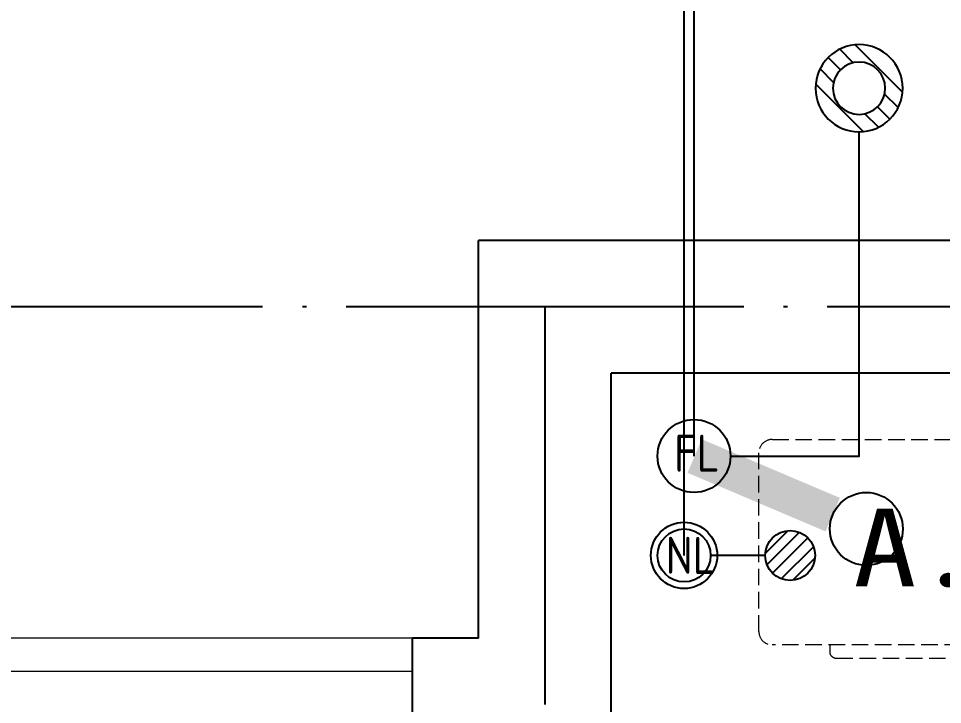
# Model space of a CAD drawing. Extents: x 27938 to 1507990, y 110129 to 923079.
# Drawn here: x 860672 to 862067, y 363824 to 364859 of the extents above; entities that cross this region are included whole.
import ezdxf

# ---------------------------------------------------------------- set-up
doc = ezdxf.new("R2010")
doc.units = 0
doc.header["$LTSCALE"] = 1000
doc.header["$MEASUREMENT"] = 0
doc.linetypes.add('DASH', pattern=[0.35, 0.25, -0.1])
doc.linetypes.add('DOTE', pattern=[2.42, 2, -0.2, 0.02, -0.2])
for name, color, linetype in [('DIM_凝结', 150, 'Continuous'), ('DIM_废水', 31, 'Continuous'), ('DOTE', 1, 'Continuous'), ('EQUIP_地漏', 7, 'Continuous'), ('PIPE-废水', 31, 'TG_F'), ('PUB_TEXT', 4, 'Continuous'), ('VPIPE-凝结', 150, 'N'), ('VPIPE-废水', 31, 'Continuous'), ('WALL', 9, 'Continuous')]:
    doc.layers.add(name, color=color, linetype=linetype)
for name, color, linetype, lineweight in [('平面-栏杆', 135, 'Continuous', 15), ('平面-看线', 45, 'Continuous', 15), ('平面-空调预留孔', 173, 'Continuous', 15)]:
    doc.layers.add(name, color=color, linetype=linetype, lineweight=lineweight)
doc.styles.get("Standard").update_dxf_attribs({"font": 'gbenor.shx', "bigfont": 'gbcbig.shx'})
doc.styles.add('TG_LINETYPE', font='SIMPLEX', dxfattribs={"width": 0.8, "height": 3, "bigfont": 'HZTXT'})
doc.styles.add('黑体', font='simhei.ttf')
doc.linetypes.add('N', pattern='A,3,-0.2,["N",Standard,S=0.25,R=0,X=-0.1,Y=-0.115],-0.2', length=3.4)
doc.linetypes.add('TG_F', pattern='A,2,-0.3,["F",TG_LINETYPE,S=0.1,R=0,X=-0.23,Y=-0.15],0', length=2.3)

# ---------------------------------------------------------------- blocks, each defined once
blk = doc.blocks.new('GDGDGDSDA')
at = {"layer": 'DOTE', "color": 0, "linetype": 'DOTE', "ltscale": 0.3}
for p, q in [((471334.8, 362158.3), (417334.8, 362158.3)), ((452884.9, 362158.3), (452884.8, 361558.3))]:
    blk.add_line(p, q, dxfattribs=at)
blk = doc.blocks.new('$TwtSys$00000141')
at = {"color": 1}
for p, q in [((-47.1, 3.8), (-5, 45.9)), ((-47.1, 3.8), (-5, 45.9)), ((-43.6, -17.5), (17.5, 43.6)), ((-43.6, -17.5), (17.5, 43.6)), ((-33.2, -33.2), (33.2, 33.2)), ((-33.2, -33.2), (33.2, 33.2)), ((-16.2, -43.5), (43.8, 16.4)), ((-16.2, -43.5), (43.8, 16.4)), ((5.7, -46.1), (46.1, -5.7)), ((5.7, -46.1), (46.1, -5.7))]:
    blk.add_line(p, q, dxfattribs=at)
blk.add_circle((0, 0), 47, dxfattribs=at)
blk.add_circle((0, 0), 47, dxfattribs=at)
blk = doc.blocks.new('$TwtSys$00000543')
for p, q in [((-93.6, -8.5), (8.5, 93.6)), ((12.5, 55), (41.7, 84.2)), ((39.9, 39.9), (66.5, 66.5)), ((55, 12.5), (84.2, 41.7)), ((-8.5, -93.6), (93.6, 8.5)), ((-84.2, -41.7), (-55, -12.5)), ((-66.5, -66.5), (-39.9, -39.9)), ((-41.7, -84.2), (-12.5, -55))]:
    blk.add_line(p, q)
for radius in [94, 56.4]:
    blk.add_circle((0, 0), radius)
blk = doc.blocks.new('gsergvr')
at = {"layer": '平面-空调预留孔', "linetype": 'DASH', "ltscale": 0.1}
for p, q in [((34075.4, 17176.2), (34075.4, 17166.2)), ((34448.2, 17166.2), (34448.2, 17176.2)), ((34085.4, 17156.2), (34438.2, 17156.2))]:
    blk.add_line(p, q, dxfattribs=at)
blk.add_lwpolyline([(34679.3, 17515.3), (34259.5, 17515.3), (34259.5, 17500.2), (34679.3, 17500.2)], close=True, dxfattribs=at)
blk.add_lwpolyline([(34728.6, 17176.2), (33988.6, 17176.2, -0.414214), (33968.6, 17196.2), (33968.6, 17466.2, -0.414214), (33988.6, 17486.2), (34728.6, 17486.2, -0.414214), (34748.6, 17466.2), (34748.6, 17196.2, -0.414214)], format="xyb", close=True, dxfattribs=at)
for centre, start, end in [((34085.4, 17166.2), 180, 270), ((34438.2, 17166.2), 270, 0)]:
    blk.add_arc(centre, 10, start, end, dxfattribs=at)
at = {"layer": '平面-空调预留孔', "color": 251, "linetype": 'DASH', "ltscale": 0.1, "true_color": 0x636466, "style": '黑体', "width": 1.2}
blk.add_text('A.C', height=117.05, dxfattribs=at).set_placement((34110.9, 17264.8))
blk = doc.blocks.new('rtyryrtyeeretee')
at = {"layer": '平面-空调预留孔'}
blk.add_blockref('gsergvr', (635673.5, 326705.8), dxfattribs=at)
blk = doc.blocks.new('GDGDRGDGDRGDR')
blk.add_blockref('rtyryrtyeeretee', (-215152.6, 97240.1))

msp = doc.modelspace()

# ---------------------------------------------------------------- linework, layer by layer
at = {"layer": 'VPIPE-凝结', "color": 8, "ltscale": 0.1}
for points in [[(861746.6, 364198.7), (861940.7, 364198.7), (861940.7, 364687.9)], [(861799, 364048.7), (861716.6, 364048.7)]]:
    msp.add_lwpolyline(points, dxfattribs=at)
at = {"layer": 'VPIPE-凝结', "color": 8}
msp.add_circle((861676.6, 364048.7), 40, dxfattribs=at)
at = {"layer": 'VPIPE-废水', "color": 8}
msp.add_circle((861691.6, 364198.7), 55, dxfattribs=at)
at = {"layer": 'WALL', "color": 8}
msp.add_line((861566.6, 363723.7), (861566.6, 363823.7), dxfattribs=at)
at = {"layer": '平面-栏杆', "color": 8}
msp.add_lwpolyline([(861266.6, 363873.7), (856616.6, 363873.7)], dxfattribs=at)
at = {"layer": '平面-看线', "color": 8}
msp.add_lwpolyline([(861266.6, 363923.7), (856616.6, 363923.7)], dxfattribs=at)

# ---------------------------------------------------------------- block references
at = {"layer": 'DOTE', "color": 169}
msp.add_blockref('GDGDGDSDA', (408581.8, 2265.4), dxfattribs=at)
at = {"layer": 'EQUIP_地漏', "color": 8, "xscale": -0.7000000000000001, "yscale": 0.7000000000000001, "zscale": 0.7}
msp.add_blockref('$TwtSys$00000543', (861940.7, 364753.7), dxfattribs=at)
at = {"layer": 'EQUIP_地漏', "color": 8, "xscale": -0.8, "yscale": -0.8, "zscale": 0.8, "rotation": 180}
msp.add_blockref('$TwtSys$00000141', (861836.6, 364048.7), dxfattribs=at)

# ---------------------------------------------------------------- next in the draw order: block references
at = {"color": 8}
msp.add_blockref('GDGDRGDGDRGDR', (407300, -77208.4), dxfattribs=at)

# ---------------------------------------------------------------- next in the draw order: linework, layer by layer
at = {"layer": 'DIM_凝结'}
msp.add_line((861676.6, 364048.7), (861676.6, 366003.6), dxfattribs=at)
at = {"layer": 'DIM_废水'}
msp.add_line((861691.6, 364198.7), (861691.6, 366524.5), dxfattribs=at)
at = {"layer": 'PIPE-废水', "ltscale": 0.5, "const_width": 55}
msp.add_lwpolyline([(861692.6, 364198.7), (861901, 364110.2)], dxfattribs=at)
at = {"layer": 'VPIPE-凝结'}
msp.add_circle((861676.6, 364048.7), 50, dxfattribs=at)
at = {"layer": 'VPIPE-废水'}
for centre in [(861691.6, 364198.7), (861951.6, 364088.7)]:
    msp.add_circle(centre, 55, dxfattribs=at)
at = {"layer": 'WALL', "color": 8}
for p, q in [((862116.6, 364523.7), (861366.6, 364523.7)), ((861366.6, 363923.7), (861366.6, 364523.7)), ((862216.6, 364323.7), (861566.6, 364323.7)), ((861566.6, 363823.7), (861566.6, 364323.7)), ((861366.6, 363923.7), (861266.6, 363923.7)), ((861266.6, 363723.7), (861266.6, 363923.7))]:
    msp.add_line(p, q, dxfattribs=at)

# ---------------------------------------------------------------- next in the draw order: texts
at = {"layer": 'PUB_TEXT', "color": 8}
for s, p in [('FL', (861661.5, 364174.9)), ('NL', (861648.6, 364020.7))]:
    msp.add_text(s, height=56, dxfattribs=at).set_placement(p)

doc.saveas('drawing.dxf')
